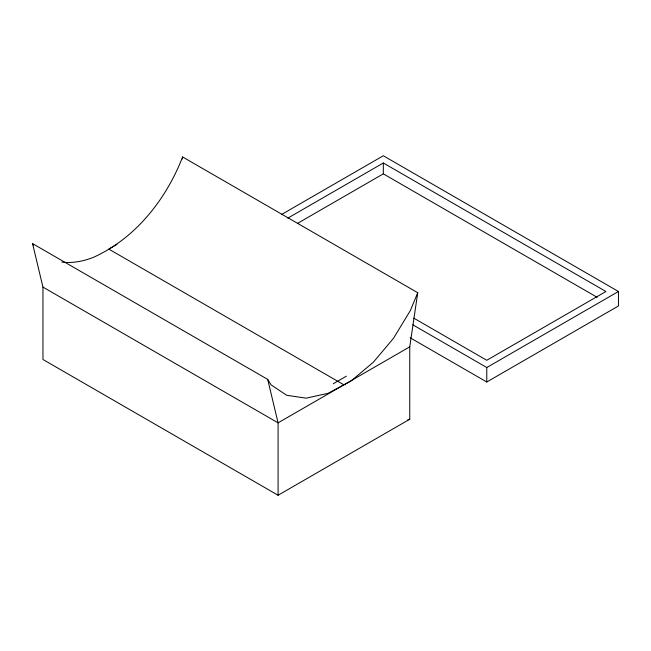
<?xml version="1.0" encoding="UTF-8"?>
<svg xmlns="http://www.w3.org/2000/svg" width="651" height="651" viewBox="0 0 651 651"><rect width="100%" height="100%" fill="white"/><g stroke="black" fill="none" stroke-linecap="round" stroke-linejoin="round"><path stroke-width="0.98" d="M182.313 158.974L182.614 156.964L417.739 292.722L409.756 346.828L409.756 419.228L278.083 495.248L42.95 359.498L42.95 287.099L32.55 243.612L267.683 379.37L271.093 384.863L286.684 395.279L306.092 398.168L327.998 393.334L350.913 381.104L373.267 362.322L393.546 338.251L410.358 310.543L417.739 292.722M182.614 156.964C166.078 199.572 135.286 238.681 92.873 257.584A124.211 71.716 -60 0 1 61.845 262.068M116.944 244.377L108.79 249.089L343.915 384.839M281.492 214.537L383.317 155.752L618.45 291.502L618.45 305.978L486.777 381.999L410.163 337.763M287.84 218.118L383.317 162.986L605.91 291.502L486.777 360.28L413.751 318.119M297.474 223.415L383.317 173.85L597.113 297.279M333.263 383.748L346.405 376.164M409.756 346.828L278.083 422.849L42.95 287.099M412.807 324.808L486.777 367.522L618.45 291.502M407.827 419.789L409.756 419.228M32.55 243.612L33.526 245.183M267.683 379.37L278.083 422.849L278.083 495.248M486.777 367.522L486.777 381.999M383.317 162.986L383.317 173.85"/></g></svg>
